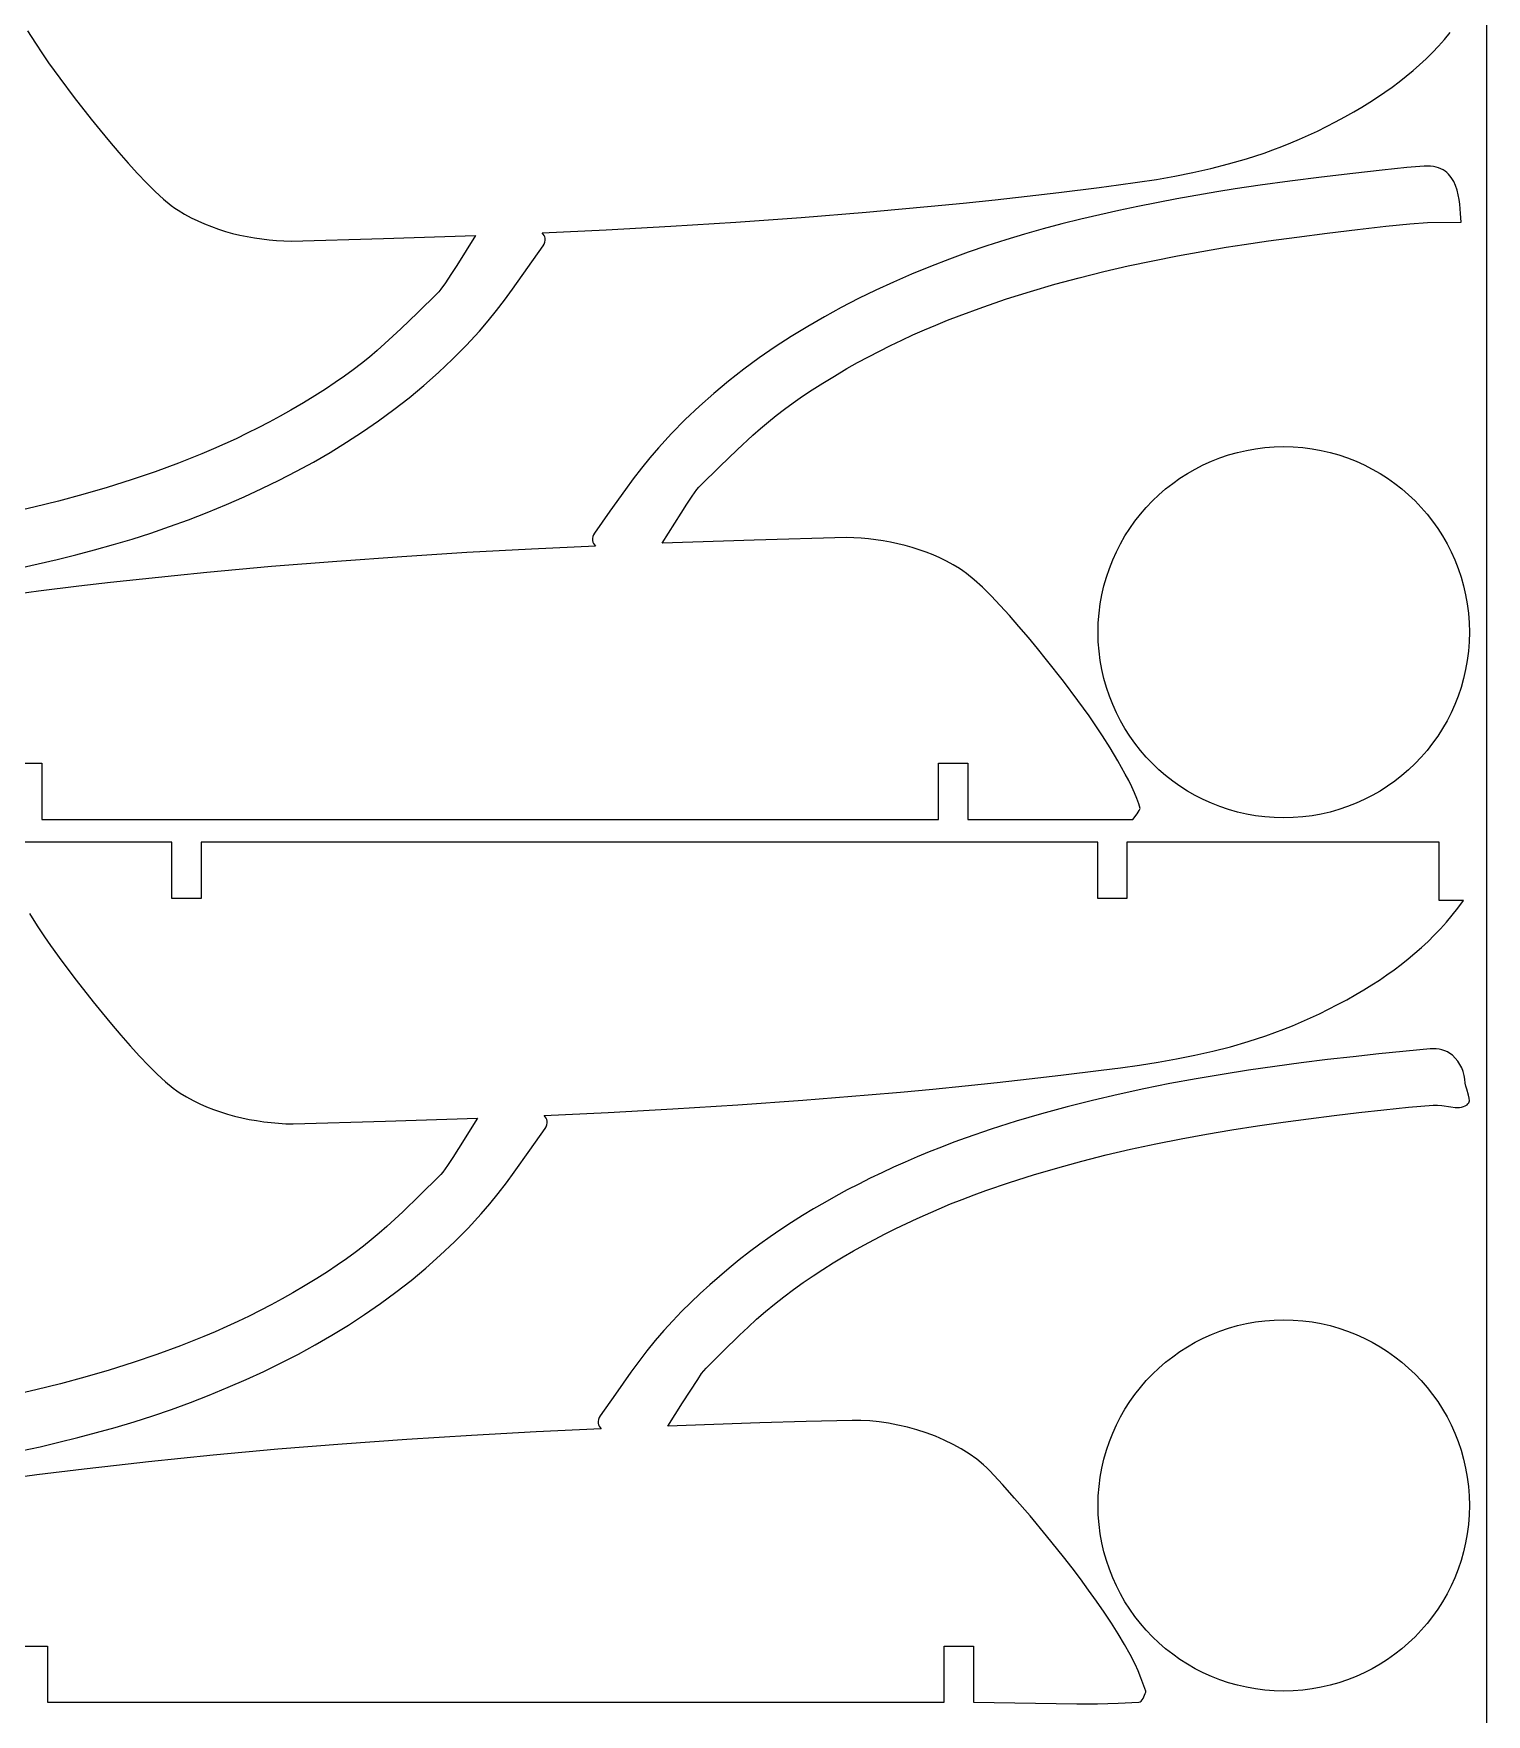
# Model space of a CAD drawing. Extents: x 169 to 749, y 15 to 895.
# Drawn here: x 619.6 to 748.7, y 103.6 to 253 of the extents above; entities that cross this region are included whole.
import ezdxf

# ---------------------------------------------------------------- set-up
doc = ezdxf.new("R2010")
doc.units = 0
doc.layers.get('0').update_dxf_attribs({"linetype": 'CONTINUOUS'})

msp = doc.modelspace()

# ---------------------------------------------------------------- linework, layer by layer
at = {"color": 0}
msp.add_line((748.703243, 895.036023), (748.703243, 15.036023), dxfattribs=at)
at = {"color": 4}
for p, q in [((619.07216, 253.217839), (619.758439, 252.12838)), ((744.447379, 251.866971), (744.978601, 252.460369)), ((744.978601, 252.460369), (745.496279, 253.075171)), ((619.758439, 252.12838), (620.394022, 251.16187)), ((620.394022, 251.16187), (620.935175, 250.37314)), ((743.343433, 250.740137), (743.902395, 251.293915)), ((743.902395, 251.293915), (744.447379, 251.866971)), ((620.935175, 250.37314), (621.929399, 248.997506)), ((741.580495, 249.183845), (742.1827, 249.686165)), ((742.1827, 249.686165), (742.770274, 250.204574)), ((742.770274, 250.204574), (743.343433, 250.740137)), ((621.929399, 248.997506), (623.216246, 247.289251)), ((739.68391, 247.762796), (740.331317, 248.223224)), ((740.331317, 248.223224), (740.96344, 248.696552)), ((740.96344, 248.696552), (741.580495, 249.183845)), ((623.216246, 247.289251), (624.713029, 245.377143)), ((737.6478, 246.448292), (738.342369, 246.876393)), ((738.342369, 246.876393), (739.021, 247.314207)), ((739.021, 247.314207), (739.68391, 247.762796)), ((624.713029, 245.377143), (625.514308, 244.384885)), ((734.499261, 244.709934), (735.306399, 245.126706)), ((735.306399, 245.126706), (736.118805, 245.566074)), ((736.118805, 245.566074), (736.937075, 246.02884)), ((736.937075, 246.02884), (737.6478, 246.448292)), ((625.514308, 244.384885), (626.337063, 243.389952)), ((731.311501, 243.252785), (732.103512, 243.587184)), ((732.103512, 243.587184), (732.898412, 243.940974)), ((732.898412, 243.940974), (733.696797, 244.314958)), ((733.696797, 244.314958), (734.499261, 244.709934)), ((626.337063, 243.389952), (627.170959, 242.408441)), ((627.170959, 242.408441), (628.005661, 241.456447)), ((727.373974, 241.843617), (728.946858, 242.357923)), ((728.946858, 242.357923), (729.733769, 242.638956)), ((729.733769, 242.638956), (730.521785, 242.936976)), ((730.521785, 242.936976), (731.311501, 243.252785)), ((628.005661, 241.456447), (628.830832, 240.550068)), ((628.830832, 240.550068), (629.636136, 239.705398)), ((721.007698, 240.305655), (722.619995, 240.625075)), ((722.619995, 240.625075), (724.2153, 240.983602)), ((724.2153, 240.983602), (725.798374, 241.387646)), ((725.798374, 241.387646), (727.373974, 241.843617)), ((736.848213, 240.553459), (734.044364, 240.216105)), ((739.441296, 240.844786), (736.848213, 240.553459)), ((741.622042, 241.064235), (739.441296, 240.844786)), ((743.188876, 241.185955), (741.622042, 241.064235)), ((743.478739, 241.192091), (743.188876, 241.185955)), ((743.750123, 241.178832), (743.478739, 241.192091)), ((744.003662, 241.147074), (743.750123, 241.178832)), ((744.239995, 241.097717), (744.003662, 241.147074)), ((744.459757, 241.031659), (744.239995, 241.097717)), ((744.663586, 240.9498), (744.459757, 241.031659)), ((744.852118, 240.853037), (744.663586, 240.9498)), ((745.025989, 240.742269), (744.852118, 240.853037)), ((745.185836, 240.618395), (745.025989, 240.742269)), ((745.332296, 240.482314), (745.185836, 240.618395)), ((629.636136, 239.705398), (630.411239, 238.938534)), ((710.710675, 238.85144), (714.293451, 239.290852)), ((714.293451, 239.290852), (716.021288, 239.517941)), ((716.021288, 239.517941), (717.713104, 239.758498)), ((717.713104, 239.758498), (719.373654, 240.018933)), ((719.373654, 240.018933), (721.007698, 240.305655)), ((726.383956, 239.186399), (724.752776, 238.923455)), ((728.610662, 239.506724), (726.383956, 239.186399)), ((731.231322, 239.858576), (728.610662, 239.506724)), ((734.044364, 240.216105), (731.231322, 239.858576)), ((745.466006, 240.334924), (745.332296, 240.482314)), ((745.587601, 240.177123), (745.466006, 240.334924)), ((745.796997, 239.833887), (745.587601, 240.177123)), ((745.965576, 239.459792), (745.796997, 239.833887)), ((746.098432, 239.06203), (745.965576, 239.459792)), ((746.200657, 238.647788), (746.098432, 239.06203)), ((630.411239, 238.938534), (631.145803, 238.265572)), ((631.145803, 238.265572), (631.829494, 237.702609)), ((631.829494, 237.702609), (632.149032, 237.467406)), ((696.473001, 237.356865), (699.350054, 237.626027)), ((699.350054, 237.626027), (702.215051, 237.909777)), ((702.215051, 237.909777), (705.06529, 238.208403)), ((705.06529, 238.208403), (707.898066, 238.522194)), ((707.898066, 238.522194), (710.710675, 238.85144)), ((717.740292, 237.596919), (716.032743, 237.239023)), ((721.205252, 238.275376), (717.740292, 237.596919)), ((724.752776, 238.923455), (721.205252, 238.275376)), ((746.277345, 238.224256), (746.200657, 238.647788)), ((746.333589, 237.798622), (746.277345, 238.224256)), ((746.405114, 236.969807), (746.333589, 237.798622)), ((632.149032, 237.467406), (632.451975, 237.26574)), ((632.451975, 237.26574), (633.020065, 236.926738)), ((633.020065, 236.926738), (633.600443, 236.612705)), ((633.600443, 236.612705), (634.192186, 236.323074)), ((634.192186, 236.323074), (634.794371, 236.057279)), ((634.794371, 236.057279), (635.406074, 235.814753)), ((676.22321, 235.856915), (682.001545, 236.219756)), ((682.001545, 236.219756), (687.79655, 236.634015)), ((687.79655, 236.634015), (693.586597, 237.102001)), ((693.586597, 237.102001), (696.473001, 237.356865)), ((710.980876, 236.055742), (709.312474, 235.615084)), ((712.655447, 236.471345), (710.980876, 236.055742)), ((714.338598, 236.864802), (712.655447, 236.471345)), ((716.032743, 237.239023), (714.338598, 236.864802)), ((739.762515, 235.844122), (741.889422, 236.062048)), ((741.889422, 236.062048), (743.457876, 236.187455)), ((743.457876, 236.187455), (746.455976, 236.218855)), ((746.455976, 236.218855), (746.405114, 236.969807)), ((635.406074, 235.814753), (636.026373, 235.59493)), ((636.026373, 235.59493), (636.654344, 235.397244)), ((636.654344, 235.397244), (637.289063, 235.221127)), ((637.289063, 235.221127), (637.929608, 235.066014)), ((637.929608, 235.066014), (638.575055, 234.931338)), ((638.575055, 234.931338), (639.22448, 234.816533)), ((639.22448, 234.816533), (639.876961, 234.721032)), ((639.876961, 234.721032), (640.531575, 234.644268)), ((640.531575, 234.644268), (641.187397, 234.585676)), ((641.187397, 234.585676), (641.843505, 234.544689)), ((641.843505, 234.544689), (642.498975, 234.52074)), ((642.498975, 234.52074), (650.6895, 234.75829)), ((650.6895, 234.75829), (658.878975, 235.02554)), ((658.878975, 235.02554), (657.202513, 232.352277)), ((664.803075, 235.27624), (670.483177, 235.54318)), ((664.967638, 235.038365), (664.803075, 235.27624)), ((665.038974, 234.916268), (664.967638, 235.038365)), ((665.0319, 234.436615), (665.068382, 234.609534)), ((665.073775, 234.78354), (665.038974, 234.916268)), ((665.068382, 234.609534), (665.073775, 234.78354)), ((670.483177, 235.54318), (676.22321, 235.856915)), ((705.984528, 234.646959), (704.320161, 234.113672)), ((707.647829, 235.14646), (705.984528, 234.646959)), ((709.312474, 235.615084), (707.647829, 235.14646)), ((727.186569, 234.239326), (729.347718, 234.545869)), ((729.347718, 234.545869), (731.869756, 234.884552)), ((731.869756, 234.884552), (734.568814, 235.230442)), ((734.568814, 235.230442), (737.261023, 235.55861)), ((737.261023, 235.55861), (739.762515, 235.844122)), ((663.517774, 232.181824), (664.878875, 234.12134)), ((664.878875, 234.12134), (664.967632, 234.271609)), ((664.967632, 234.271609), (665.0319, 234.436615)), ((702.652313, 233.543688), (700.978575, 232.934098)), ((704.320161, 234.113672), (702.652313, 233.543688)), ((719.065879, 232.787337), (721.243179, 233.219335)), ((721.243179, 233.219335), (723.412621, 233.619389)), ((723.412621, 233.619389), (725.570176, 233.989855)), ((725.570176, 233.989855), (727.186569, 234.239326)), ((656.684746, 231.551021), (656.199718, 230.828207)), ((657.202513, 232.352277), (656.684746, 231.551021)), ((662.148188, 230.246715), (663.517774, 232.181824)), ((697.603776, 231.584455), (696.020641, 230.89368)), ((699.296533, 232.28199), (697.603776, 231.584455)), ((700.978575, 232.934098), (699.296533, 232.28199)), ((712.527135, 231.276144), (714.703828, 231.818096)), ((714.703828, 231.818096), (716.884753, 232.321042)), ((716.884753, 232.321042), (719.065879, 232.787337)), ((655.783528, 230.249643), (655.612528, 230.035021)), ((656.199718, 230.828207), (655.783528, 230.249643)), ((661.446886, 229.292174), (662.148188, 230.246715)), ((694.454621, 230.171603), (692.907138, 229.417133)), ((696.020641, 230.89368), (694.454621, 230.171603)), ((706.062744, 229.392709), (708.202564, 230.065805)), ((708.202564, 230.065805), (710.358704, 230.692832)), ((710.358704, 230.692832), (712.527135, 231.276144)), ((655.472275, 229.88114), (653.749054, 228.193952)), ((655.612528, 230.035021), (655.472275, 229.88114)), ((660.727471, 228.352368), (661.446886, 229.292174)), ((691.379614, 228.629178), (689.873469, 227.806648)), ((692.907138, 229.417133), (691.379614, 228.629178)), ((701.848185, 227.898895), (703.943275, 228.671191)), ((703.943275, 228.671191), (706.062744, 229.392709)), ((653.749054, 228.193952), (652.227024, 226.724679)), ((659.212975, 226.53514), (659.984611, 227.431842)), ((659.984611, 227.431842), (660.727471, 228.352368)), ((689.873469, 227.806648), (688.390125, 226.948451)), ((698.760079, 226.640094), (699.781506, 227.073467)), ((699.781506, 227.073467), (700.811043, 227.49297)), ((700.811043, 227.49297), (701.848185, 227.898895)), ((652.227024, 226.724679), (650.819348, 225.420126)), ((658.035825, 225.260261), (659.212975, 226.53514)), ((686.931003, 226.053496), (685.497526, 225.120692)), ((688.390125, 226.948451), (686.931003, 226.053496)), ((695.749494, 225.2538), (696.743569, 225.730554)), ((696.743569, 225.730554), (697.747265, 226.192554)), ((697.747265, 226.192554), (698.760079, 226.640094)), ((649.439188, 224.227102), (648.73229, 223.655791)), ((650.131255, 224.812998), (649.439188, 224.227102)), ((650.819348, 225.420126), (650.131255, 224.812998)), ((656.821658, 224.031961), (658.035825, 225.260261)), ((684.091115, 224.148948), (682.71319, 223.137173)), ((685.497526, 225.120692), (684.091115, 224.148948)), ((692.830031, 223.732069), (693.792221, 224.254852)), ((693.792221, 224.254852), (694.765543, 224.761998)), ((694.765543, 224.761998), (695.749494, 225.2538)), ((647.999708, 223.092414), (647.230586, 222.530323)), ((648.73229, 223.655791), (647.999708, 223.092414)), ((654.287963, 221.710732), (655.571897, 222.849149)), ((655.571897, 222.849149), (656.821658, 224.031961)), ((682.71319, 223.137173), (681.365174, 222.084275)), ((690.764838, 222.537974), (691.879476, 223.193355)), ((691.879476, 223.193355), (692.830031, 223.732069)), ((645.539306, 221.383403), (644.595439, 220.785275)), ((646.414071, 221.962869), (645.539306, 221.383403)), ((647.230586, 222.530323), (646.414071, 221.962869)), ((652.971277, 220.61562), (654.287963, 221.710732)), ((681.365174, 222.084275), (680.048489, 220.989163)), ((687.922381, 220.736969), (688.797145, 221.316429)), ((688.797145, 221.316429), (689.741013, 221.914548)), ((689.741013, 221.914548), (690.764838, 222.537974)), ((643.571613, 220.161837), (642.456975, 219.50644)), ((644.595439, 220.785275), (643.571613, 220.161837)), ((651.623261, 219.562722), (652.971277, 220.61562)), ((678.764554, 219.850746), (677.514793, 218.667933)), ((680.048489, 220.989163), (678.764554, 219.850746)), ((685.604161, 219.044054), (686.336744, 219.60743)), ((686.336744, 219.60743), (687.105865, 220.169519)), ((687.105865, 220.169519), (687.922381, 220.736969)), ((640.544231, 218.444944), (639.570908, 217.9378)), ((641.506421, 218.967726), (640.544231, 218.444944)), ((642.456975, 219.50644), (641.506421, 218.967726)), ((648.838925, 217.579202), (650.245337, 218.550946)), ((650.245337, 218.550946), (651.623261, 219.562722)), ((677.514793, 218.667933), (676.300627, 217.439633)), ((684.205196, 217.886847), (684.897264, 218.472742)), ((684.897264, 218.472742), (685.604161, 219.044054)), ((637.592882, 216.969247), (636.589186, 216.50725)), ((638.586958, 217.445999), (637.592882, 216.969247)), ((639.570908, 217.9378), (638.586958, 217.445999)), ((645.946327, 215.751443), (647.405448, 216.646398)), ((647.405448, 216.646398), (648.838925, 217.579202)), ((676.300627, 217.439633), (675.123476, 216.164755)), ((682.109428, 215.975172), (683.517104, 217.279719)), ((683.517104, 217.279719), (684.205196, 217.886847)), ((633.525409, 215.206844), (632.488266, 214.800923)), ((634.554946, 215.626343), (633.525409, 215.206844)), ((635.576373, 216.059713), (634.554946, 215.626343)), ((636.589186, 216.50725), (635.576373, 216.059713)), ((644.462983, 214.893247), (645.946327, 215.751443)), ((674.351841, 215.268053), (673.608981, 214.347527)), ((675.123476, 216.164755), (674.351841, 215.268053)), ((680.587397, 214.505913), (682.109428, 215.975172)), ((724.27467, 214.970227), (725.023968, 215.265655)), ((725.023968, 215.265655), (725.790635, 215.525055)), ((725.790635, 215.525055), (726.573634, 215.747392)), ((726.573634, 215.747392), (727.37193, 215.931628)), ((727.37193, 215.931628), (728.184485, 216.076727)), ((728.184485, 216.076727), (729.010263, 216.181652)), ((729.010263, 216.181652), (729.848228, 216.245368)), ((729.848228, 216.245368), (730.697342, 216.266837)), ((730.697342, 216.266837), (731.546456, 216.245368)), ((731.546456, 216.245368), (732.384421, 216.181652)), ((732.384421, 216.181652), (733.210199, 216.076727)), ((733.210199, 216.076727), (734.022754, 215.931628)), ((734.022754, 215.931628), (734.82105, 215.747392)), ((734.82105, 215.747392), (735.604049, 215.525055)), ((735.604049, 215.525055), (736.370716, 215.265655)), ((736.370716, 215.265655), (737.120014, 214.970227)), ((630.393177, 214.028635), (628.273708, 213.307126)), ((632.488266, 214.800923), (630.393177, 214.028635)), ((641.429313, 213.282762), (642.956838, 214.070716)), ((642.956838, 214.070716), (644.462983, 214.893247)), ((673.608981, 214.347527), (672.889565, 213.407721)), ((678.864176, 212.818755), (680.587397, 214.505913)), ((721.471903, 213.448975), (722.141358, 213.878147)), ((722.141358, 213.878147), (722.832329, 214.275437)), ((722.832329, 214.275437), (723.543778, 214.639809)), ((723.543778, 214.639809), (724.27467, 214.970227)), ((737.120014, 214.970227), (737.850906, 214.639809)), ((737.850906, 214.639809), (738.562355, 214.275437)), ((738.562355, 214.275437), (739.253326, 213.878147)), ((739.253326, 213.878147), (739.922782, 213.448975)), ((626.133888, 212.63404), (623.977748, 212.007022)), ((628.273708, 213.307126), (626.133888, 212.63404)), ((638.31581, 211.806215), (639.88183, 212.528292)), ((639.88183, 212.528292), (641.429313, 213.282762)), ((672.188264, 212.45318), (670.818678, 210.518071)), ((672.889565, 213.407721), (672.188264, 212.45318)), ((678.136734, 211.871688), (678.552924, 212.450251)), ((678.552924, 212.450251), (678.723924, 212.664874)), ((678.723924, 212.664874), (678.864176, 212.818755)), ((719.602995, 211.980541), (720.201685, 212.499136)), ((720.201685, 212.499136), (720.824999, 212.98896)), ((720.824999, 212.98896), (721.471903, 213.448975)), ((739.922782, 213.448975), (740.569685, 212.98896)), ((740.569685, 212.98896), (741.193, 212.499136)), ((741.193, 212.499136), (741.791689, 211.980541)), ((619.632623, 210.881775), (617.451699, 210.378837)), ((621.809316, 211.423719), (619.632623, 210.881775)), ((623.977748, 212.007022), (621.809316, 211.423719)), ((635.039918, 210.417905), (636.732675, 211.11544)), ((636.732675, 211.11544), (638.31581, 211.806215)), ((677.133939, 210.347617), (677.651706, 211.148873)), ((677.651706, 211.148873), (678.136734, 211.871688)), ((717.965043, 210.262494), (718.483637, 210.861184)), ((718.483637, 210.861184), (719.029967, 211.434212)), ((719.029967, 211.434212), (719.602995, 211.980541)), ((741.791689, 211.980541), (742.364717, 211.434212)), ((742.364717, 211.434212), (742.911047, 210.861184)), ((742.911047, 210.861184), (743.429642, 210.262494)), ((630.016291, 208.586223), (631.684138, 209.156206)), ((631.684138, 209.156206), (633.357877, 209.765797)), ((633.357877, 209.765797), (635.039918, 210.417905)), ((670.818678, 210.518071), (669.457576, 208.578555)), ((675.457476, 207.674355), (677.133939, 210.347617)), ((717.015203, 208.992276), (717.475219, 209.63918)), ((717.475219, 209.63918), (717.965043, 210.262494)), ((743.429642, 210.262494), (743.919465, 209.63918)), ((743.919465, 209.63918), (744.379481, 208.992276)), ((626.688623, 207.553435), (628.351923, 208.052935)), ((628.351923, 208.052935), (630.016291, 208.586223)), ((669.26807, 208.090403), (669.262676, 207.916455)), ((669.262676, 207.916455), (669.297478, 207.783669)), ((669.304551, 208.263292), (669.26807, 208.090403)), ((669.297478, 207.783669), (669.368814, 207.661542)), ((669.36882, 208.428288), (669.304551, 208.263292)), ((669.368814, 207.661542), (669.533376, 207.423655)), ((669.457576, 208.578555), (669.36882, 208.428288)), ((683.646951, 207.941617), (675.457476, 207.674355)), ((691.837476, 208.179255), (683.646951, 207.941617)), ((692.492946, 208.155305), (691.837476, 208.179255)), ((693.149054, 208.114314), (692.492946, 208.155305)), ((693.804877, 208.055717), (693.149054, 208.114314)), ((694.45949, 207.978947), (693.804877, 208.055717)), ((695.111971, 207.883438), (694.45949, 207.978947)), ((695.761397, 207.768625), (695.111971, 207.883438)), ((696.406844, 207.63394), (695.761397, 207.768625)), ((716.188742, 207.63185), (716.586032, 208.322821)), ((716.586032, 208.322821), (717.015203, 208.992276)), ((744.379481, 208.992276), (744.808652, 208.322821)), ((744.808652, 208.322821), (745.205942, 207.63185)), ((619.997853, 205.835093), (621.681005, 206.22855)), ((621.681005, 206.22855), (623.355575, 206.644152)), ((623.355575, 206.644152), (625.023977, 207.084811)), ((625.023977, 207.084811), (626.688623, 207.553435)), ((652.334907, 206.480144), (646.539901, 206.065892)), ((658.113242, 206.842981), (652.334907, 206.480144)), ((663.853275, 207.156715), (658.113242, 206.842981)), ((669.533376, 207.423655), (663.853275, 207.156715)), ((697.047389, 207.478817), (696.406844, 207.63394)), ((697.682108, 207.302692), (697.047389, 207.478817)), ((698.310079, 207.104996), (697.682108, 207.302692)), ((698.930377, 206.885165), (698.310079, 207.104996)), ((699.542081, 206.642631), (698.930377, 206.885165)), ((700.144266, 206.37683), (699.542081, 206.642631)), ((700.736009, 206.087194), (700.144266, 206.37683)), ((715.198524, 205.440211), (715.493951, 206.189509)), ((715.493951, 206.189509), (715.82437, 206.920401)), ((715.82437, 206.920401), (716.188742, 207.63185)), ((745.205942, 207.63185), (745.570314, 206.920401)), ((745.570314, 206.920401), (745.900733, 206.189509)), ((745.900733, 206.189509), (746.19616, 205.440211)), ((618.303709, 205.460872), (619.997853, 205.835093)), ((632.1214, 204.790171), (629.271162, 204.491559)), ((634.986398, 205.07391), (632.1214, 204.790171)), ((637.863451, 205.343062), (634.986398, 205.07391)), ((640.749855, 205.597918), (637.863451, 205.343062)), ((646.539901, 206.065892), (640.749855, 205.597918)), ((701.316387, 205.773158), (700.736009, 206.087194)), ((701.884476, 205.434155), (701.316387, 205.773158)), ((702.18742, 205.232488), (701.884476, 205.434155)), ((702.506957, 204.997286), (702.18742, 205.232488)), ((703.190648, 204.434323), (702.506957, 204.997286)), ((714.716787, 203.890545), (714.939124, 204.673544)), ((714.939124, 204.673544), (715.198524, 205.440211)), ((746.19616, 205.440211), (746.455561, 204.673544)), ((746.455561, 204.673544), (746.677897, 203.890545)), ((620.043001, 203.409139), (618.315163, 203.182045)), ((623.625776, 203.848555), (620.043001, 203.409139)), ((626.438386, 204.177783), (623.625776, 203.848555)), ((629.271162, 204.491559), (626.438386, 204.177783)), ((703.925213, 203.761361), (703.190648, 204.434323)), ((704.700315, 202.994497), (703.925213, 203.761361)), ((714.532551, 203.092249), (714.716787, 203.890545)), ((746.677897, 203.890545), (746.862133, 203.092249)), ((705.50562, 202.149827), (704.700315, 202.994497)), ((706.330791, 201.243447), (705.50562, 202.149827)), ((714.282526, 201.453916), (714.387452, 202.279694)), ((714.387452, 202.279694), (714.532551, 203.092249)), ((746.862133, 203.092249), (747.007232, 202.279694)), ((747.007232, 202.279694), (747.112158, 201.453916)), ((707.165492, 200.291454), (706.330791, 201.243447)), ((707.999389, 199.309942), (707.165492, 200.291454)), ((714.197342, 199.766837), (714.218811, 200.615951)), ((714.218811, 200.615951), (714.282526, 201.453916)), ((747.112158, 201.453916), (747.175873, 200.615951)), ((747.175873, 200.615951), (747.197342, 199.766837)), ((708.822144, 198.31501), (707.999389, 199.309942)), ((714.218811, 198.917722), (714.197342, 199.766837)), ((714.282526, 198.079758), (714.218811, 198.917722)), ((747.175873, 198.917722), (747.112158, 198.079758)), ((747.197342, 199.766837), (747.175873, 198.917722)), ((709.623422, 197.322752), (708.822144, 198.31501)), ((711.120206, 195.410644), (709.623422, 197.322752)), ((714.387452, 197.25398), (714.282526, 198.079758)), ((714.532551, 196.441425), (714.387452, 197.25398)), ((747.007232, 197.25398), (746.862133, 196.441425)), ((747.112158, 198.079758), (747.007232, 197.25398)), ((714.716787, 195.643129), (714.532551, 196.441425)), ((746.862133, 196.441425), (746.677897, 195.643129)), ((712.407053, 193.702389), (711.120206, 195.410644)), ((714.939124, 194.86013), (714.716787, 195.643129)), ((715.198524, 194.093463), (714.939124, 194.86013)), ((746.455561, 194.86013), (746.19616, 194.093463)), ((746.677897, 195.643129), (746.455561, 194.86013)), ((713.401276, 192.326755), (712.407053, 193.702389)), ((715.493951, 193.344165), (715.198524, 194.093463)), ((715.82437, 192.613273), (715.493951, 193.344165)), ((745.900733, 193.344165), (745.570314, 192.613273)), ((746.19616, 194.093463), (745.900733, 193.344165)), ((713.94243, 191.538025), (713.401276, 192.326755)), ((714.578012, 190.571514), (713.94243, 191.538025)), ((716.188742, 191.901823), (715.82437, 192.613273)), ((716.586032, 191.210853), (716.188742, 191.901823)), ((717.015203, 190.541397), (716.586032, 191.210853)), ((744.808652, 191.210853), (744.379481, 190.541397)), ((745.205942, 191.901823), (744.808652, 191.210853)), ((745.570314, 192.613273), (745.205942, 191.901823)), ((715.264292, 189.482055), (714.578012, 190.571514)), ((717.475219, 189.894494), (717.015203, 190.541397)), ((717.965043, 189.271179), (717.475219, 189.894494)), ((743.919465, 189.894494), (743.429642, 189.271179)), ((744.379481, 190.541397), (743.919465, 189.894494)), ((715.957539, 188.32448), (715.264292, 189.482055)), ((716.614021, 187.15362), (715.957539, 188.32448)), ((718.483637, 188.67249), (717.965043, 189.271179)), ((719.029967, 188.099462), (718.483637, 188.67249)), ((742.911047, 188.67249), (742.364717, 188.099462)), ((743.429642, 189.271179), (742.911047, 188.67249)), ((617.747276, 188.127755), (620.346776, 188.127755)), ((620.346776, 188.127755), (620.347276, 183.128855)), ((700.023476, 183.130455), (700.023576, 188.129355)), ((700.023576, 188.129355), (702.623176, 188.129455)), ((702.623176, 188.129455), (702.622976, 183.130455)), ((716.91481, 186.580344), (716.614021, 187.15362)), ((719.602995, 187.553132), (719.029967, 188.099462)), ((720.201685, 187.034537), (719.602995, 187.553132)), ((720.824999, 186.544714), (720.201685, 187.034537)), ((741.193, 187.034537), (740.569685, 186.544714)), ((741.791689, 187.553132), (741.193, 187.034537)), ((742.364717, 188.099462), (741.791689, 187.553132)), ((717.190009, 186.024308), (716.91481, 186.580344)), ((717.434151, 185.492367), (717.190009, 186.024308)), ((717.641771, 184.991376), (717.434151, 185.492367)), ((721.471903, 186.084698), (720.824999, 186.544714)), ((722.141358, 185.655527), (721.471903, 186.084698)), ((722.832329, 185.258237), (722.141358, 185.655527)), ((723.543778, 184.893864), (722.832329, 185.258237)), ((738.562355, 185.258237), (737.850906, 184.893864)), ((739.253326, 185.655527), (738.562355, 185.258237)), ((739.922782, 186.084698), (739.253326, 185.655527)), ((740.569685, 186.544714), (739.922782, 186.084698)), ((717.807401, 184.528187), (717.641771, 184.991376)), ((717.662851, 183.627255), (717.855414, 183.92208)), ((717.925576, 184.109655), (717.807401, 184.528187)), ((717.855414, 183.92208), (717.911849, 184.035756)), ((717.911849, 184.035756), (717.925576, 184.109655)), ((724.27467, 184.563446), (723.543778, 184.893864)), ((725.023968, 184.268019), (724.27467, 184.563446)), ((725.790635, 184.008618), (725.023968, 184.268019)), ((726.573634, 183.786282), (725.790635, 184.008618)), ((727.37193, 183.602046), (726.573634, 183.786282)), ((734.82105, 183.786282), (734.022754, 183.602046)), ((735.604049, 184.008618), (734.82105, 183.786282)), ((736.370716, 184.268019), (735.604049, 184.008618)), ((737.120014, 184.563446), (736.370716, 184.268019)), ((737.850906, 184.893864), (737.120014, 184.563446)), ((620.347276, 183.128855), (700.023476, 183.130455)), ((702.622976, 183.130455), (717.297976, 183.130755)), ((717.297976, 183.130755), (717.662851, 183.627255)), ((728.184485, 183.456947), (727.37193, 183.602046)), ((729.010263, 183.352021), (728.184485, 183.456947)), ((729.848228, 183.288306), (729.010263, 183.352021)), ((730.697342, 183.266837), (729.848228, 183.288306)), ((731.546456, 183.288306), (730.697342, 183.266837)), ((732.384421, 183.352021), (731.546456, 183.288306)), ((733.210199, 183.456947), (732.384421, 183.352021)), ((734.022754, 183.602046), (733.210199, 183.456947)), ((631.88545, 181.114322), (617.21045, 181.114022)), ((631.88525, 176.115322), (631.88545, 181.114322)), ((634.48495, 181.114322), (634.48485, 176.115422)), ((714.16115, 181.115922), (634.48495, 181.114322)), ((714.16165, 176.116922), (714.16115, 181.115922)), ((744.50475, 181.116522), (716.76065, 181.115922)), ((716.76065, 181.115922), (716.76115, 176.116922)), ((744.50535, 175.918122), (744.50475, 181.116522)), ((634.48485, 176.115422), (631.88525, 176.115322)), ((716.76115, 176.116922), (714.16165, 176.116922)), ((746.66385, 175.918122), (744.50535, 175.918122)), ((745.668254, 174.620049), (746.172606, 175.257321)), ((746.172606, 175.257321), (746.66385, 175.918122)), ((619.244134, 174.762697), (619.930414, 173.67322)), ((619.930414, 173.67322), (620.565996, 172.706685)), ((744.07437, 172.838777), (744.619353, 173.411839)), ((744.619353, 173.411839), (745.150575, 174.005242)), ((745.150575, 174.005242), (745.668254, 174.620049)), ((620.565996, 172.706685), (621.10715, 171.917922)), ((621.10715, 171.917922), (622.101374, 170.542321)), ((742.942249, 171.749424), (743.515408, 172.284992)), ((743.515408, 172.284992), (744.07437, 172.838777)), ((622.101374, 170.542321), (623.38822, 168.834091)), ((741.135415, 170.24139), (741.75247, 170.728686)), ((741.75247, 170.728686), (742.354675, 171.231009)), ((742.354675, 171.231009), (742.942249, 171.749424)), ((623.38822, 168.834091), (624.885004, 166.922001)), ((738.514344, 168.421246), (739.192974, 168.859052)), ((739.192974, 168.859052), (739.855885, 169.307636)), ((739.855885, 169.307636), (740.503292, 169.768061)), ((740.503292, 169.768061), (741.135415, 170.24139)), ((736.29078, 167.110956), (737.10905, 167.573722)), ((737.10905, 167.573722), (737.819775, 167.993157)), ((737.819775, 167.993157), (738.514344, 168.421246)), ((624.885004, 166.922001), (625.686282, 165.929749)), ((625.686282, 165.929749), (626.509038, 164.934822)), ((733.070387, 165.485844), (733.868772, 165.859831)), ((733.868772, 165.859831), (734.671236, 166.254812)), ((734.671236, 166.254812), (735.478374, 166.671586)), ((735.478374, 166.671586), (736.29078, 167.110956)), ((626.509038, 164.934822), (627.342934, 163.953315)), ((729.905744, 164.183799), (730.69376, 164.481827)), ((730.69376, 164.481827), (731.483476, 164.797642)), ((731.483476, 164.797642), (732.275486, 165.132048)), ((732.275486, 165.132048), (733.070387, 165.485844)), ((627.342934, 163.953315), (628.177636, 163.001324)), ((628.177636, 163.001324), (629.002806, 162.094947)), ((724.387275, 162.528384), (725.970349, 162.932447)), ((725.970349, 162.932447), (727.545949, 163.388435)), ((727.545949, 163.388435), (729.118833, 163.902759)), ((729.118833, 163.902759), (729.905744, 164.183799)), ((629.002806, 162.094947), (629.808111, 161.250278)), ((717.885078, 161.303211), (719.545629, 161.563661)), ((719.545629, 161.563661), (721.179673, 161.850401)), ((721.179673, 161.850401), (722.791969, 162.169839)), ((722.791969, 162.169839), (724.387275, 162.528384)), ((732.240722, 161.486289), (729.905908, 161.172439)), ((734.571094, 161.780586), (732.240722, 161.486289)), ((736.85395, 162.04574), (734.571094, 161.780586)), ((739.139469, 162.287823), (736.85395, 162.04574)), ((743.713694, 162.742186), (739.139469, 162.287823)), ((743.978727, 162.756662), (743.713694, 162.742186)), ((744.241334, 162.747147), (743.978727, 162.756662)), ((744.499953, 162.713423), (744.241334, 162.747147)), ((744.753019, 162.655273), (744.499953, 162.713423)), ((744.998969, 162.572482), (744.753019, 162.655273)), ((745.23624, 162.464831), (744.998969, 162.572482)), ((745.46327, 162.332105), (745.23624, 162.464831)), ((745.678494, 162.174086), (745.46327, 162.332105)), ((745.944105, 161.926416), (745.678494, 162.174086)), ((746.169097, 161.654625), (745.944105, 161.926416)), ((746.356443, 161.361743), (746.169097, 161.654625)), ((746.509119, 161.050798), (746.356443, 161.361743)), ((629.808111, 161.250278), (630.583214, 160.483415)), ((630.583214, 160.483415), (631.317778, 159.810454)), ((705.237265, 159.753151), (708.070041, 160.066912)), ((708.070041, 160.066912), (710.88265, 160.396122)), ((710.88265, 160.396122), (714.465426, 160.835542)), ((714.465426, 160.835542), (716.193263, 161.062641)), ((716.193263, 161.062641), (717.885078, 161.303211)), ((722.906321, 160.08115), (720.585248, 159.65667)), ((725.235556, 160.473111), (722.906321, 160.08115)), ((727.569802, 160.835793), (725.235556, 160.473111)), ((729.905908, 161.172439), (727.569802, 160.835793)), ((746.630097, 160.724821), (746.509119, 161.050798)), ((746.722353, 160.38684), (746.630097, 160.724821)), ((746.78886, 160.039886), (746.722353, 160.38684)), ((746.832594, 159.686986), (746.78886, 160.039886)), ((631.317778, 159.810454), (632.001469, 159.247491)), ((632.001469, 159.247491), (632.321007, 159.012289)), ((632.321007, 159.012289), (632.62395, 158.810622)), ((632.62395, 158.810622), (633.19204, 158.471601)), ((633.19204, 158.471601), (633.772418, 158.15755)), ((687.968525, 158.178872), (693.758572, 158.646835)), ((693.758572, 158.646835), (696.644976, 158.901682)), ((696.644976, 158.901682), (699.522028, 159.170825)), ((699.522028, 159.170825), (702.387026, 159.454552)), ((702.387026, 159.454552), (705.237265, 159.753151)), ((715.980194, 158.697186), (713.708603, 158.162741)), ((718.275489, 159.196429), (715.980194, 158.697186)), ((720.585248, 159.65667), (718.275489, 159.196429)), ((746.877863, 159.436625), (746.832594, 159.686986)), ((746.955501, 159.169884), (746.877863, 159.436625)), ((747.127956, 158.626373), (746.955501, 159.169884)), ((747.182809, 158.369157), (747.127956, 158.626373)), ((747.190105, 158.134669), (747.182809, 158.369157)), ((633.772418, 158.15755), (634.364161, 157.867901)), ((634.364161, 157.867901), (634.966345, 157.602089)), ((634.966345, 157.602089), (635.578049, 157.359548)), ((635.578049, 157.359548), (636.198348, 157.13971)), ((636.198348, 157.13971), (636.826318, 156.942011)), ((636.826318, 156.942011), (637.461038, 156.765884)), ((664.97505, 156.821122), (670.655151, 157.088061)), ((670.655151, 157.088061), (676.395185, 157.401794)), ((676.395185, 157.401794), (682.173519, 157.764628)), ((682.173519, 157.764628), (687.968525, 158.178872)), ((709.173831, 156.973485), (706.920269, 156.311761)), ((711.438212, 157.589326), (709.173831, 156.973485)), ((713.708603, 158.162741), (711.438212, 157.589326)), ((735.179094, 156.815686), (737.376609, 157.078625)), ((737.376609, 157.078625), (739.576244, 157.324173)), ((739.576244, 157.324173), (741.778203, 157.546978)), ((741.778203, 157.546978), (743.982694, 157.741686)), ((743.982694, 157.741686), (744.363837, 157.743109)), ((744.363837, 157.743109), (744.755662, 157.701394)), ((744.755662, 157.701394), (745.546444, 157.576248)), ((745.546444, 157.576248), (745.93294, 157.536667)), ((745.93294, 157.536667), (746.3052, 157.541647)), ((746.3052, 157.541647), (746.484045, 157.567698)), ((746.484045, 157.567698), (746.656994, 157.613111)), ((746.656994, 157.613111), (746.82327, 157.680627)), ((746.82327, 157.680627), (746.982094, 157.772986)), ((746.982094, 157.772986), (747.068166, 157.84694)), ((747.068166, 157.84694), (747.12986, 157.932686)), ((747.12986, 157.932686), (747.169673, 158.029003)), ((747.169673, 158.029003), (747.190105, 158.134669)), ((637.461038, 156.765884), (638.101582, 156.610763)), ((638.101582, 156.610763), (638.747029, 156.476082)), ((638.747029, 156.476082), (639.396455, 156.361274)), ((639.396455, 156.361274), (640.048936, 156.265774)), ((640.048936, 156.265774), (640.70355, 156.189014)), ((640.70355, 156.189014), (641.359372, 156.13043)), ((641.359372, 156.13043), (642.01548, 156.089455)), ((642.01548, 156.089455), (642.67095, 156.065522)), ((642.67095, 156.065522), (650.861475, 156.303159)), ((650.861475, 156.303159), (659.05095, 156.570422)), ((659.05095, 156.570422), (657.374488, 153.897122)), ((663.689749, 153.726664), (665.05085, 155.666122)), ((665.139613, 156.583234), (664.97505, 156.821122)), ((665.05085, 155.666122), (665.139606, 155.816433)), ((665.139606, 155.816433), (665.203875, 155.981434)), ((665.210949, 156.461108), (665.139613, 156.583234)), ((665.203875, 155.981434), (665.240356, 156.15433)), ((665.24575, 156.328322), (665.210949, 156.461108)), ((665.240356, 156.15433), (665.24575, 156.328322)), ((704.682334, 155.600696), (702.464837, 154.836833)), ((706.920269, 156.311761), (704.682334, 155.600696)), ((723.831608, 155.163745), (726.095581, 155.544348)), ((726.095581, 155.544348), (728.364387, 155.896475)), ((728.364387, 155.896475), (730.635955, 156.223494)), ((730.635955, 156.223494), (732.908214, 156.528774)), ((732.908214, 156.528774), (735.179094, 156.815686)), ((657.374488, 153.897122), (656.856721, 153.095877)), ((700.272587, 154.016715), (699.187433, 153.58448)), ((701.365256, 154.434022), (700.272587, 154.016715)), ((702.464837, 154.836833), (701.365256, 154.434022)), ((717.089394, 153.817386), (719.326444, 154.303633)), ((719.326444, 154.303633), (721.574539, 154.751297)), ((721.574539, 154.751297), (723.831608, 155.163745)), ((656.371692, 152.373075), (655.955502, 151.794522)), ((656.856721, 153.095877), (656.371692, 152.373075)), ((662.320163, 151.791584), (663.689749, 153.726664)), ((697.060277, 152.683204), (696.015763, 152.21566)), ((698.110394, 153.136886), (697.060277, 152.683204)), ((699.187433, 153.58448), (698.110394, 153.136886)), ((710.606303, 152.177187), (712.762584, 152.763028)), ((712.762584, 152.763028), (714.925057, 153.308639)), ((714.925057, 153.308639), (717.089394, 153.817386)), ((655.64425, 151.426022), (653.921029, 149.738835)), ((655.784503, 151.579902), (655.64425, 151.426022)), ((655.955502, 151.794522), (655.784503, 151.579902)), ((661.618861, 150.837051), (662.320163, 151.791584)), ((693.94594, 151.237333), (692.92183, 150.725726)), ((694.977451, 151.73384), (693.94594, 151.237333)), ((696.015763, 152.21566), (694.977451, 151.73384)), ((706.329634, 150.871346), (708.460544, 151.547748)), ((708.460544, 151.547748), (710.606303, 152.177187)), ((653.921029, 149.738835), (652.398999, 148.269561)), ((660.156586, 148.976724), (660.899445, 149.897249)), ((660.899445, 149.897249), (661.618861, 150.837051)), ((690.898208, 149.655565), (689.899894, 149.096186)), ((691.90572, 150.198607), (690.898208, 149.655565)), ((692.92183, 150.725726), (691.90572, 150.198607)), ((702.12968, 149.364181), (703.170582, 149.761319)), ((703.170582, 149.761319), (704.217903, 150.144612)), ((704.217903, 150.144612), (706.329634, 150.871346)), ((652.398999, 148.269561), (650.991322, 146.965008)), ((658.2078, 146.805144), (659.38495, 148.080022)), ((659.38495, 148.080022), (660.156586, 148.976724)), ((687.933255, 147.926771), (686.966129, 147.31591)), ((688.911376, 148.520059), (687.933255, 147.926771)), ((689.899894, 149.096186), (688.911376, 148.520059)), ((698.130242, 147.674847), (700.069294, 148.526686)), ((700.069294, 148.526686), (701.095737, 148.952777)), ((701.095737, 148.952777), (702.12968, 149.364181)), ((650.991322, 146.965008), (650.30323, 146.35788)), ((656.993633, 145.576843), (658.2078, 146.805144)), ((686.010597, 146.687064), (685.067258, 146.039821)), ((686.966129, 147.31591), (686.010597, 146.687064)), ((695.265463, 146.296919), (696.213792, 146.770089)), ((696.213792, 146.770089), (697.168908, 147.229272)), ((697.168908, 147.229272), (698.130242, 147.674847)), ((648.904265, 145.200673), (648.171683, 144.637296)), ((649.611163, 145.771984), (648.904265, 145.200673)), ((650.30323, 146.35788), (649.611163, 145.771984)), ((655.743872, 144.39403), (656.993633, 145.576843)), ((684.136712, 145.373768), (683.219557, 144.688494)), ((685.067258, 146.039821), (684.136712, 145.373768)), ((692.466881, 144.789711), (693.39144, 145.307109)), ((693.39144, 145.307109), (694.32449, 145.809385)), ((694.32449, 145.809385), (695.265463, 146.296919)), ((646.586045, 143.507752), (645.711281, 142.928285)), ((647.402561, 144.075206), (646.586045, 143.507752)), ((648.171683, 144.637296), (647.402561, 144.075206)), ((654.459938, 143.255613), (655.743872, 144.39403)), ((682.316394, 143.983586), (681.425866, 143.260066)), ((683.219557, 144.688494), (682.316394, 143.983586)), ((689.749837, 143.143009), (690.645511, 143.708039)), ((690.645511, 143.708039), (691.551382, 144.256814)), ((691.551382, 144.256814), (692.466881, 144.789711)), ((644.767414, 142.330158), (643.743588, 141.70672)), ((645.711281, 142.928285), (644.767414, 142.330158)), ((651.795236, 141.107599), (653.143252, 142.160499)), ((653.143252, 142.160499), (654.459938, 143.255613)), ((680.548033, 142.519798), (679.684208, 141.762505)), ((681.425866, 143.260066), (680.548033, 142.519798)), ((687.129672, 141.346603), (687.991349, 141.962669)), ((687.991349, 141.962669), (688.864926, 142.561345)), ((688.864926, 142.561345), (689.749837, 143.143009)), ((641.678396, 140.512608), (640.716205, 139.989826)), ((642.62895, 141.051322), (641.678396, 140.512608)), ((643.743588, 141.70672), (642.62895, 141.051322)), ((650.417312, 140.09582), (651.795236, 141.107599)), ((678.835706, 140.987911), (678.00384, 140.195738)), ((679.684208, 141.762505), (678.835706, 140.987911)), ((685.444294, 140.060786), (686.280464, 140.712768)), ((686.280464, 140.712768), (687.129672, 141.346603)), ((638.758932, 138.990881), (637.764857, 138.514129)), ((639.742883, 139.482682), (638.758932, 138.990881)), ((640.716205, 139.989826), (639.742883, 139.482682)), ((647.577423, 138.191263), (649.0109, 139.124072)), ((649.0109, 139.124072), (650.417312, 140.09582)), ((677.189923, 139.385711), (676.39527, 138.557552)), ((678.00384, 140.195738), (677.189923, 139.385711)), ((683.856672, 138.713751), (684.640729, 139.398696)), ((684.640729, 139.398696), (685.444294, 140.060786)), ((635.748347, 137.604596), (634.72692, 137.171225)), ((636.761161, 138.052132), (635.748347, 137.604596)), ((637.764857, 138.514129), (636.761161, 138.052132)), ((646.118302, 137.296301), (647.577423, 138.191263)), ((675.621194, 137.710986), (674.849258, 136.813913)), ((676.39527, 138.557552), (675.621194, 137.710986)), ((682.332894, 137.292411), (683.088575, 138.010231)), ((683.088575, 138.010231), (683.856672, 138.713751)), ((724.27467, 137.363928), (725.023968, 137.659356)), ((725.023968, 137.659356), (725.790635, 137.918756)), ((725.790635, 137.918756), (726.573634, 138.141093)), ((726.573634, 138.141093), (727.37193, 138.325329)), ((727.37193, 138.325329), (728.184485, 138.470428)), ((728.184485, 138.470428), (729.010263, 138.575353)), ((729.010263, 138.575353), (729.848228, 138.639069)), ((729.848228, 138.639069), (730.697342, 138.660538)), ((730.697342, 138.660538), (731.546456, 138.639069)), ((731.546456, 138.639069), (732.384421, 138.575353)), ((732.384421, 138.575353), (733.210199, 138.470428)), ((733.210199, 138.470428), (734.022754, 138.325329)), ((734.022754, 138.325329), (734.82105, 138.141093)), ((734.82105, 138.141093), (735.604049, 137.918756)), ((735.604049, 137.918756), (736.370716, 137.659356)), ((736.370716, 137.659356), (737.120014, 137.363928)), ((632.660241, 136.345805), (630.565152, 135.573518)), ((633.697384, 136.751726), (632.660241, 136.345805)), ((634.72692, 137.171225), (633.697384, 136.751726)), ((643.128813, 135.615556), (644.634958, 136.438096)), ((644.634958, 136.438096), (646.118302, 137.296301)), ((674.849258, 136.813913), (674.1061, 135.893022)), ((680.84459, 135.830983), (682.332894, 137.292411)), ((721.471903, 135.842676), (722.141358, 136.271847)), ((722.141358, 136.271847), (722.832329, 136.669137)), ((722.832329, 136.669137), (723.543778, 137.03351)), ((723.543778, 137.03351), (724.27467, 137.363928)), ((737.120014, 137.363928), (737.850906, 137.03351)), ((737.850906, 137.03351), (738.562355, 136.669137)), ((738.562355, 136.669137), (739.253326, 136.271847)), ((739.253326, 136.271847), (739.922782, 135.842676)), ((628.445682, 134.852008), (626.305863, 134.178922)), ((630.565152, 135.573518), (628.445682, 134.852008)), ((640.053805, 134.073107), (641.601288, 134.82759)), ((641.601288, 134.82759), (643.128813, 135.615556)), ((673.386388, 134.952853), (672.684794, 133.997948)), ((674.1061, 135.893022), (673.386388, 134.952853)), ((679.363394, 134.363686), (680.84459, 135.830983)), ((719.602995, 134.374242), (720.201685, 134.892837)), ((720.201685, 134.892837), (720.824999, 135.382661)), ((720.824999, 135.382661), (721.471903, 135.842676)), ((739.922782, 135.842676), (740.569685, 135.382661)), ((740.569685, 135.382661), (741.193, 134.892837)), ((741.193, 134.892837), (741.791689, 134.374242)), ((621.981291, 132.968601), (619.804598, 132.426658)), ((624.149722, 133.551905), (621.981291, 132.968601)), ((626.305863, 134.178922), (624.149722, 133.551905)), ((636.90465, 132.660222), (638.487785, 133.351014)), ((638.487785, 133.351014), (640.053805, 134.073107)), ((672.684794, 133.997948), (671.314637, 132.062094)), ((677.277256, 131.293623), (678.613994, 133.360386)), ((678.613994, 133.360386), (678.963381, 133.882923)), ((678.963381, 133.882923), (679.152995, 134.132544)), ((679.152995, 134.132544), (679.363394, 134.363686)), ((717.965043, 132.656195), (718.483637, 133.254885)), ((718.483637, 133.254885), (719.029967, 133.827913)), ((719.029967, 133.827913), (719.602995, 134.374242)), ((741.791689, 134.374242), (742.364717, 133.827913)), ((742.364717, 133.827913), (742.911047, 133.254885)), ((742.911047, 133.254885), (743.429642, 132.656195)), ((619.804598, 132.426658), (617.623674, 131.923719)), ((633.529851, 131.310612), (635.211893, 131.962705)), ((635.211893, 131.962705), (636.90465, 132.660222)), ((671.314637, 132.062094), (669.952994, 130.121786)), ((717.015203, 131.385977), (717.475219, 132.03288)), ((717.475219, 132.03288), (717.965043, 132.656195)), ((743.429642, 132.656195), (743.919465, 132.03288)), ((743.919465, 132.03288), (744.379481, 131.385977)), ((628.523898, 129.597785), (630.188266, 130.131063)), ((630.188266, 130.131063), (631.856113, 130.701035)), ((631.856113, 130.701035), (633.529851, 131.310612)), ((669.864183, 129.971444), (669.799906, 129.806373)), ((669.952994, 130.121786), (669.864183, 129.971444)), ((675.955294, 129.217186), (677.277256, 131.293623)), ((715.82437, 129.314101), (716.188742, 130.025551)), ((716.188742, 130.025551), (716.586032, 130.716522)), ((716.586032, 130.716522), (717.015203, 131.385977)), ((744.379481, 131.385977), (744.808652, 130.716522)), ((744.808652, 130.716522), (745.205942, 130.025551)), ((745.205942, 130.025551), (745.570314, 129.314101)), ((623.52755, 128.189022), (625.195952, 128.629675)), ((625.195952, 128.629675), (626.860597, 129.098293)), ((626.860597, 129.098293), (628.523898, 129.597785)), ((664.27654, 128.697348), (658.5258, 128.38548)), ((670.028894, 128.966386), (664.27654, 128.697348)), ((669.763473, 129.633409), (669.758194, 129.459386)), ((669.758194, 129.459386), (669.792939, 129.326526)), ((669.799906, 129.806373), (669.763473, 129.633409)), ((669.792939, 129.326526), (669.864256, 129.204336)), ((669.864256, 129.204336), (670.028894, 128.966386)), ((684.147769, 129.499136), (675.955294, 129.217186)), ((688.244484, 129.623339), (684.147769, 129.499136)), ((692.341894, 129.722286), (688.244484, 129.623339)), ((693.116284, 129.717666), (692.341894, 129.722286)), ((693.915547, 129.67348), (693.116284, 129.717666)), ((694.734084, 129.590304), (693.915547, 129.67348)), ((695.566298, 129.468715), (694.734084, 129.590304)), ((696.406591, 129.309291), (695.566298, 129.468715)), ((697.249363, 129.112608), (696.406591, 129.309291)), ((698.089018, 128.879243), (697.249363, 129.112608)), ((698.919956, 128.609773), (698.089018, 128.879243)), ((699.73658, 128.304776), (698.919956, 128.609773)), ((715.198524, 127.833912), (715.493951, 128.583209)), ((715.493951, 128.583209), (715.82437, 129.314101)), ((745.570314, 129.314101), (745.900733, 128.583209)), ((745.900733, 128.583209), (746.19616, 127.833912)), ((618.475684, 127.005751), (620.169828, 127.37997)), ((620.169828, 127.37997), (621.852979, 127.773424)), ((621.852979, 127.773424), (623.52755, 128.189022)), ((641.291784, 127.152726), (638.423223, 126.89866)), ((647.032569, 127.617186), (641.291784, 127.152726)), ((652.777525, 128.026765), (647.032569, 127.617186)), ((658.5258, 128.38548), (652.777525, 128.026765)), ((700.533291, 127.964828), (699.73658, 128.304776)), ((701.304491, 127.590506), (700.533291, 127.964828)), ((702.044583, 127.182387), (701.304491, 127.590506)), ((702.747967, 126.741049), (702.044583, 127.182387)), ((714.716787, 126.284245), (714.939124, 127.067245)), ((714.939124, 127.067245), (715.198524, 127.833912)), ((746.19616, 127.833912), (746.455561, 127.067245)), ((746.455561, 127.067245), (746.677897, 126.284245)), ((626.963674, 125.725107), (624.102994, 125.389886)), ((629.826144, 126.043093), (626.963674, 125.725107)), ((632.690296, 126.344345), (629.826144, 126.043093)), ((635.556025, 126.629367), (632.690296, 126.344345)), ((638.423223, 126.89866), (635.556025, 126.629367)), ((703.409045, 126.267068), (702.747967, 126.741049)), ((704.02222, 125.761021), (703.409045, 126.267068)), ((704.309095, 125.496154), (704.02222, 125.761021)), ((704.581894, 125.223486), (704.309095, 125.496154)), ((714.387452, 124.673395), (714.532551, 125.48595)), ((714.532551, 125.48595), (714.716787, 126.284245)), ((746.677897, 126.284245), (746.862133, 125.48595)), ((746.862133, 125.48595), (747.007232, 124.673395)), ((619.878469, 124.869361), (617.768428, 124.591755)), ((624.102994, 125.389886), (619.878469, 124.869361)), ((705.691344, 124.029848), (704.581894, 125.223486)), ((706.774694, 122.812286), (705.691344, 124.029848)), ((714.282526, 123.847616), (714.387452, 124.673395)), ((747.007232, 124.673395), (747.112158, 123.847616)), ((708.148583, 121.223787), (706.774694, 122.812286)), ((714.197342, 122.160538), (714.218811, 123.009652)), ((714.218811, 123.009652), (714.282526, 123.847616)), ((747.112158, 123.847616), (747.175873, 123.009652)), ((747.175873, 123.009652), (747.197342, 122.160538)), ((709.6162, 119.466055), (708.148583, 121.223787)), ((714.218811, 121.311423), (714.197342, 122.160538)), ((714.282526, 120.473459), (714.218811, 121.311423)), ((747.175873, 121.311423), (747.112158, 120.473459)), ((747.197342, 122.160538), (747.175873, 121.311423)), ((714.387452, 119.647681), (714.282526, 120.473459)), ((714.532551, 118.835125), (714.387452, 119.647681)), ((747.007232, 119.647681), (746.862133, 118.835125)), ((747.112158, 120.473459), (747.007232, 119.647681)), ((711.125863, 117.586851), (709.6162, 119.466055)), ((714.716787, 118.03683), (714.532551, 118.835125)), ((714.939124, 117.25383), (714.716787, 118.03683)), ((746.677897, 118.03683), (746.455561, 117.25383)), ((746.862133, 118.835125), (746.677897, 118.03683)), ((711.880312, 116.616622), (711.125863, 117.586851)), ((712.625894, 115.633936), (711.880312, 116.616622)), ((715.198524, 116.487163), (714.939124, 117.25383)), ((746.455561, 117.25383), (746.19616, 116.487163)), ((713.356147, 114.644762), (712.625894, 115.633936)), ((715.493951, 115.737866), (715.198524, 116.487163)), ((715.82437, 115.006974), (715.493951, 115.737866)), ((745.900733, 115.737866), (745.570314, 115.006974)), ((746.19616, 116.487163), (745.900733, 115.737866)), ((714.064612, 113.655071), (713.356147, 114.644762)), ((714.744828, 112.670833), (714.064612, 113.655071)), ((716.188742, 114.295524), (715.82437, 115.006974)), ((716.586032, 113.604553), (716.188742, 114.295524)), ((717.015203, 112.935098), (716.586032, 113.604553)), ((744.808652, 113.604553), (744.379481, 112.935098)), ((745.205942, 114.295524), (744.808652, 113.604553)), ((745.570314, 115.006974), (745.205942, 114.295524)), ((715.390337, 111.698017), (714.744828, 112.670833)), ((717.475219, 112.288195), (717.015203, 112.935098)), ((717.965043, 111.66488), (717.475219, 112.288195)), ((743.919465, 112.288195), (743.429642, 111.66488)), ((744.379481, 112.935098), (743.919465, 112.288195)), ((715.994678, 110.742594), (715.390337, 111.698017)), ((716.551391, 109.810535), (715.994678, 110.742594)), ((718.483637, 111.06619), (717.965043, 111.66488)), ((719.029967, 110.493163), (718.483637, 111.06619)), ((742.911047, 111.06619), (742.364717, 110.493163)), ((743.429642, 111.66488), (742.911047, 111.06619)), ((618.222094, 109.662786), (620.822594, 109.662886)), ((620.822594, 109.662886), (620.823094, 104.661986)), ((700.531094, 104.663486), (700.531194, 109.664486)), ((700.531194, 109.664486), (703.131794, 109.664486)), ((703.131794, 109.664486), (703.131594, 104.663586)), ((717.054016, 108.907809), (716.551391, 109.810535)), ((719.602995, 109.946833), (719.029967, 110.493163)), ((720.201685, 109.428238), (719.602995, 109.946833)), ((720.824999, 108.938414), (720.201685, 109.428238)), ((741.193, 109.428238), (740.569685, 108.938414)), ((741.791689, 109.946833), (741.193, 109.428238)), ((742.364717, 110.493163), (741.791689, 109.946833)), ((717.496094, 108.040386), (717.054016, 108.907809)), ((717.757798, 107.45227), (717.496094, 108.040386)), ((721.471903, 108.478399), (720.824999, 108.938414)), ((722.141358, 108.049228), (721.471903, 108.478399)), ((722.832329, 107.651938), (722.141358, 108.049228)), ((723.543778, 107.287565), (722.832329, 107.651938)), ((738.562355, 107.651938), (737.850906, 107.287565)), ((739.253326, 108.049228), (738.562355, 107.651938)), ((739.922782, 108.478399), (739.253326, 108.049228)), ((740.569685, 108.938414), (739.922782, 108.478399)), ((717.992456, 106.852286), (717.757798, 107.45227)), ((718.440294, 105.643186), (717.992456, 106.852286)), ((724.27467, 106.957147), (723.543778, 107.287565)), ((725.023968, 106.661719), (724.27467, 106.957147)), ((725.790635, 106.402319), (725.023968, 106.661719)), ((726.573634, 106.179983), (725.790635, 106.402319)), ((727.37193, 105.995747), (726.573634, 106.179983)), ((734.82105, 106.179983), (734.022754, 105.995747)), ((735.604049, 106.402319), (734.82105, 106.179983)), ((736.370716, 106.661719), (735.604049, 106.402319)), ((737.120014, 106.957147), (736.370716, 106.661719)), ((737.850906, 107.287565), (737.120014, 106.957147)), ((620.823094, 104.661986), (700.531094, 104.663486)), ((703.131594, 104.663586), (704.967051, 104.651688)), ((704.967051, 104.651688), (706.803019, 104.622739)), ((706.803019, 104.622739), (710.475269, 104.554611)), ((714.145906, 104.541045), (715.979858, 104.580299)), ((715.979858, 104.580299), (717.812494, 104.663886)), ((717.812494, 104.663886), (717.937639, 104.696622)), ((717.937639, 104.696622), (718.039322, 104.771897)), ((718.039322, 104.771897), (718.122709, 104.880056)), ((718.122709, 104.880056), (718.192969, 105.011448)), ((718.192969, 105.011448), (718.314778, 105.305319)), ((718.314778, 105.305319), (718.376664, 105.448491)), ((718.376664, 105.448491), (718.446094, 105.576286)), ((718.450769, 105.608948), (718.440294, 105.643186)), ((718.446094, 105.576286), (718.450769, 105.608948)), ((728.184485, 105.850647), (727.37193, 105.995747)), ((729.010263, 105.745722), (728.184485, 105.850647)), ((729.848228, 105.682006), (729.010263, 105.745722)), ((730.697342, 105.660538), (729.848228, 105.682006)), ((731.546456, 105.682006), (730.697342, 105.660538)), ((732.384421, 105.745722), (731.546456, 105.682006)), ((733.210199, 105.850647), (732.384421, 105.745722)), ((734.022754, 105.995747), (733.210199, 105.850647)), ((710.475269, 104.554611), (712.310941, 104.535892)), ((712.310941, 104.535892), (714.145906, 104.541045))]:
    msp.add_line(p, q, dxfattribs=at)

doc.saveas('drawing.dxf')
